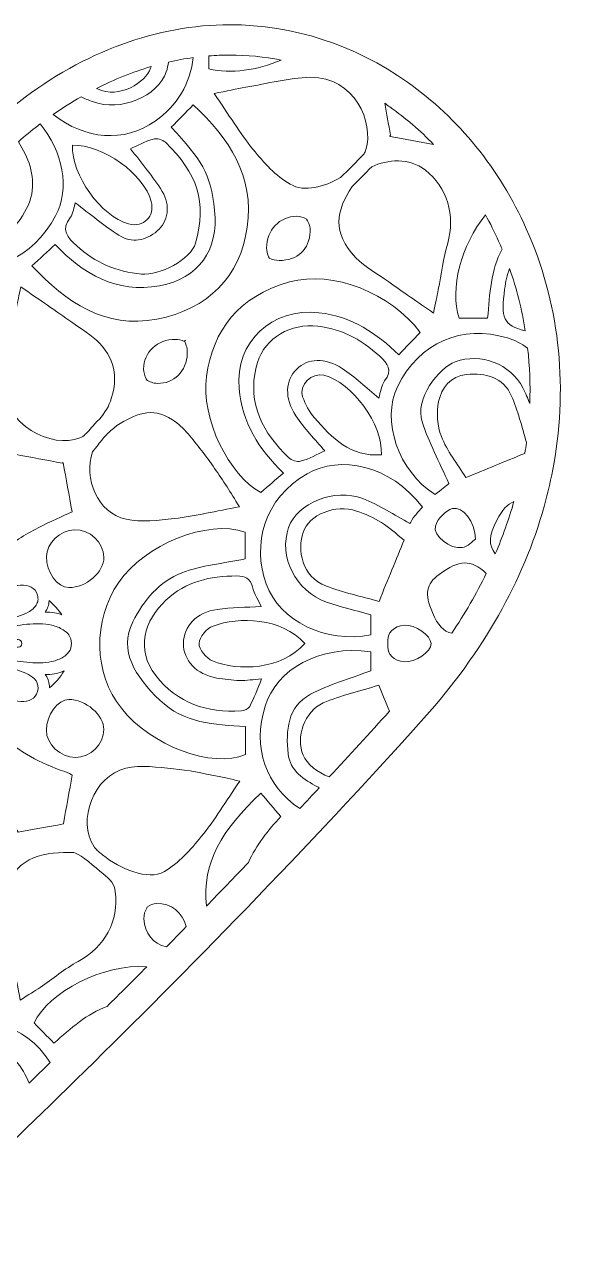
# Model space of a CAD drawing. Extents: x 49 to 10099, y -910 to -90.
# Drawn here: x 2881 to 3239, y -908 to -92 of the extents above; entities that cross this region are included whole.
import ezdxf

# ---------------------------------------------------------------- set-up
doc = ezdxf.new("R2010")
doc.units = 0
doc.header["$MEASUREMENT"] = 0
doc.layers.add('Layer 1', color=7, linetype='Continuous')

# ---------------------------------------------------------------- blocks, each defined once
blk = doc.blocks.new('block 2')
at = {"layer": 'Layer 1', "lineweight": 0}
for points, knots in [([(3211.48, -226.33), (3193.85, -186.9), (3166.75, -153.49), (3133.11, -129.71), (3098.04, -104.91), (3057.53, -91.8), (3015.95, -91.8), (2968.05, -91.8), (2920.03, -109.39), (2877.06, -142.66), (2844.36, -167.98), (2814.49, -202.19), (2788, -244.61), (2761.52, -202.2), (2731.66, -168), (2698.95, -142.67), (2655.98, -109.4), (2607.95, -91.81), (2560.04, -91.8), (2518.47, -91.8), (2477.96, -104.91), (2442.9, -129.69), (2409.25, -153.47), (2382.15, -186.88), (2364.52, -226.31), (2343.14, -274.13), (2336.87, -327.84), (2346.41, -381.63), (2356.97, -441.15), (2385.77, -497.53), (2432, -549.22), (2585.89, -721.22), (2762.96, -885.08), (2764.74, -886.72), (2764.74, -886.72), (2788.01, -908.2), (2788.01, -908.2), (2788.01, -908.2), (2811.28, -886.71), (2811.28, -886.71), (2813.05, -885.08), (2990.13, -721.22), (3144.01, -549.22), (3182.92, -505.72), (3209.48, -458.9), (3223.2, -409.67), (3223.21, -409.68), (3223.21, -409.68), (3223.22, -409.68), (3223.22, -409.66), (3223.22, -409.65), (3223.21, -409.63), (3225.79, -400.39), (3227.92, -391.06), (3229.59, -381.65), (3239.12, -327.86), (3232.86, -274.15), (3211.48, -226.33)], [0, 0, 0, 0, 1, 1, 1, 2, 2, 2, 3, 3, 3, 4, 4, 4, 5, 5, 5, 6, 6, 6, 7, 7, 7, 8, 8, 8, 9, 9, 9, 10, 10, 10, 11, 11, 11, 12, 12, 12, 13, 13, 13, 14, 14, 14, 15, 15, 15, 16, 16, 16, 17, 17, 17, 18, 18, 18, 19, 19, 19, 19]), ([(2917.89, -139.29), (2920.37, -140.49), (2922.87, -141.59), (2925.42, -142.53), (2944.23, -149.52), (2968.42, -139.02), (2974.06, -122.82), (2974.79, -120.73), (2975.27, -118.58), (2975.56, -116.42), (2980.97, -115.18), (2986.39, -114.2), (2991.83, -113.46), (2990.06, -130.2), (2981.16, -145.45), (2966.69, -155.45), (2946.1, -169.69), (2920.82, -167.78), (2899.5, -150.98), (2905.55, -146.75), (2911.68, -142.85), (2917.89, -139.29)], [0, 0, 0, 0, 1, 1, 1, 2, 2, 2, 3, 3, 3, 4, 4, 4, 5, 5, 5, 6, 6, 6, 7, 7, 7, 7]), ([(3002.14, -112.36), (3006.74, -112), (3011.35, -111.8), (3015.95, -111.8), (3027.37, -111.8), (3038.69, -112.91), (3049.83, -115.08), (3034.09, -121.83), (3016.64, -124.44), (3002.14, -120.91), (3002.14, -120.91), (3002.14, -112.36), (3002.14, -112.36)], [0, 0, 0, 0, 1, 1, 1, 2, 2, 2, 3, 3, 3, 4, 4, 4, 4]), ([(2964.04, -119.43), (2963.94, -119.75), (2963.85, -120.08), (2963.75, -120.39), (2960.75, -129.58), (2943.06, -141.17), (2928.64, -134.03), (2928.46, -133.94), (2928.29, -133.85), (2928.12, -133.76), (2939.9, -127.78), (2951.91, -122.99), (2964.04, -119.43)], [0, 0, 0, 0, 1, 1, 1, 2, 2, 2, 3, 3, 3, 4, 4, 4, 4]), ([(3105.66, -174.21), (3105.36, -175.17), (3104.99, -176.11), (3104.56, -177.03), (3099.4, -182.27), (3094.19, -187.47), (3088.95, -192.64), (3077.92, -198.72), (3065.58, -202.53), (3055.78, -197.01), (3046.3, -191.68), (3038.4, -182.71), (3031.36, -174.09), (3022.46, -163.19), (3015.17, -150.99), (3005.69, -137.17), (3014.17, -135.49), (3020.29, -134.13), (3026.47, -133.08), (3040.67, -130.68), (3054.86, -126.71), (3069.1, -126.48), (3098.38, -126), (3111.19, -156.48), (3105.66, -174.21)], [0, 0, 0, 0, 1, 1, 1, 2, 2, 2, 3, 3, 3, 4, 4, 4, 5, 5, 5, 6, 6, 6, 7, 7, 7, 8, 8, 8, 8]), ([(3027.45, -225.38), (3022.85, -257.79), (3001.55, -279.67), (2967.76, -286.05), (2933.54, -292.52), (2908.35, -275.04), (2885.39, -250.89), (2890.76, -245.95), (2895.71, -241.4), (2900.76, -236.77), (2919.44, -256.23), (2941.04, -269.23), (2969.71, -263.98), (2995.45, -259.26), (3008.68, -240.52), (3005.97, -214.25), (3003.43, -189.53), (2997.3, -180.9), (2977.36, -159.41), (2982.25, -154.42), (2986.73, -149.84), (2991.84, -144.63), (3015.78, -166.74), (3032.22, -191.78), (3027.45, -225.38)], [0, 0, 0, 0, 1, 1, 1, 2, 2, 2, 3, 3, 3, 4, 4, 4, 5, 5, 5, 6, 6, 6, 7, 7, 7, 8, 8, 8, 8]), ([(3121.57, -146.04), (3131.88, -153.33), (3141.5, -161.64), (3150.38, -170.81), (3140.91, -169.05), (3131.65, -167.33), (3121.8, -165.5), (3121.8, -165.5), (3121.5, -165.21), (3121.5, -165.21), (3121.5, -165.21), (3121.99, -164.72), (3121.99, -164.72), (3120.63, -157.41), (3119.34, -150.39), (3118.09, -143.64), (3119.25, -144.43), (3120.41, -145.22), (3121.57, -146.04)], [0, 0, 0, 0, 1, 1, 1, 2, 2, 2, 3, 3, 3, 4, 4, 4, 5, 5, 5, 6, 6, 6, 6]), ([(2825.7, -224.7), (2835.04, -234.26), (2848.16, -234.59), (2861.8, -233.28), (2870.29, -232.47), (2883.28, -215.07), (2885.34, -203.65), (2887.72, -190.47), (2882.94, -179.46), (2876.58, -168.95), (2880.77, -165.3), (2885.01, -161.8), (2889.31, -158.47), (2889.85, -158.05), (2890.39, -157.65), (2890.93, -157.24), (2905.95, -175.16), (2910.71, -199.65), (2901.06, -217.83), (2886.1, -246.02), (2858.62, -258.17), (2827.85, -247.91), (2823.04, -246.31), (2818.52, -243.83), (2814.42, -240.64), (2818.12, -235.16), (2821.88, -229.85), (2825.7, -224.7)], [0, 0, 0, 0, 1, 1, 1, 2, 2, 2, 3, 3, 3, 4, 4, 4, 5, 5, 5, 6, 6, 6, 7, 7, 7, 8, 8, 8, 9, 9, 9, 9]), ([(2914.01, -209.29), (2924.01, -216.79), (2932.99, -224.34), (2942.78, -230.62), (2951.43, -236.16), (2960.52, -234.33), (2968.13, -227.82), (2975.25, -221.72), (2977.07, -211.03), (2971.4, -201.73), (2965.36, -191.83), (2957.6, -182.98), (2950.54, -173.6), (2954.64, -171.76), (2959.83, -168.87), (2965.39, -167.22), (2967.72, -166.53), (2971.66, -167.61), (2973.47, -169.34), (2994.66, -189.76), (3001.05, -208.9), (2993.36, -235.81), (2990.28, -246.57), (2969.62, -257.49), (2957.65, -256.34), (2941.32, -254.76), (2927.14, -248.76), (2915, -237.67), (2909.05, -232.25), (2904.32, -227.21), (2910.84, -218.85), (2912.96, -216.13), (2913.19, -211.93), (2914.01, -209.29)], [0, 0, 0, 0, 1, 1, 1, 2, 2, 2, 3, 3, 3, 4, 4, 4, 5, 5, 5, 6, 6, 6, 7, 7, 7, 8, 8, 8, 9, 9, 9, 10, 10, 10, 11, 11, 11, 11]), ([(2912.22, -171.27), (2932.23, -170.69), (2959.46, -190.43), (2964.12, -208.37), (2966.7, -218.29), (2959.11, -225.84), (2949.23, -223.16), (2931.05, -218.22), (2911.39, -191.06), (2912.22, -171.27)], [0, 0, 0, 0, 1, 1, 1, 2, 2, 2, 3, 3, 3, 3]), ([(3120.9, -261.5), (3113.54, -256.28), (3105.29, -251.86), (3099.11, -245.47), (3083, -228.82), (3086.16, -214.56), (3096.63, -198.5), (3100.97, -194.2), (3105.28, -189.88), (3109.57, -185.53), (3120.16, -180.7), (3133.98, -179.15), (3144.9, -187.66), (3159.38, -198.93), (3164.79, -217.97), (3159.65, -235.91), (3156.79, -245.9), (3155.5, -256.33), (3153.46, -266.56), (3152.55, -271.1), (3151.53, -275.61), (3150.17, -282.01), (3139.57, -274.59), (3130.2, -268.09), (3120.9, -261.5)], [0, 0, 0, 0, 1, 1, 1, 2, 2, 2, 3, 3, 3, 4, 4, 4, 5, 5, 5, 6, 6, 6, 7, 7, 7, 8, 8, 8, 8]), ([(3040.24, -239.12), (3040.26, -227.25), (3048.77, -218.22), (3060, -218.15), (3062.27, -218.14), (3064.52, -218.86), (3066.59, -220.12), (3066.59, -220.12), (3066.59, -220.11), (3066.59, -220.11), (3068.21, -222.59), (3069.1, -225.36), (3068.98, -228.18), (3068.46, -240.04), (3060.63, -247.36), (3048.5, -247.32), (3046.29, -247.31), (3044.04, -246.75), (3041.89, -245.83), (3041.89, -245.65), (3041.9, -245.46), (3041.88, -245.28), (3041.88, -245.28), (3041.39, -245.31), (3041.39, -245.31), (3041.39, -245.31), (3041.6, -245.11), (3041.6, -245.11), (3040.75, -243.11), (3040.24, -241.07), (3040.24, -239.12)], [0, 0, 0, 0, 1, 1, 1, 2, 2, 2, 3, 3, 3, 4, 4, 4, 5, 5, 5, 6, 6, 6, 7, 7, 7, 8, 8, 8, 9, 9, 9, 10, 10, 10, 10]), ([(3184.58, -217.22), (3187.68, -222.83), (3190.58, -228.58), (3193.22, -234.49), (3194.03, -236.29), (3194.8, -238.1), (3195.56, -239.92), (3187.88, -253.55), (3187.4, -269.46), (3185.99, -285.37), (3185.99, -285.37), (3167.25, -285.37), (3167.25, -285.37), (3160.76, -266.09), (3168.5, -237.31), (3184.58, -217.22)], [0, 0, 0, 0, 1, 1, 1, 2, 2, 2, 3, 3, 3, 4, 4, 4, 5, 5, 5, 5]), ([(3197.18, -266.18), (3197.79, -261.32), (3198.89, -256.84), (3200.44, -252.66), (3205.11, -265.98), (3208.57, -279.7), (3210.82, -293.7), (3195.92, -290.04), (3194.79, -285.31), (3197.18, -266.18)], [0, 0, 0, 0, 1, 1, 1, 2, 2, 2, 3, 3, 3, 3]), ([(3074.67, -281.77), (3043.96, -278.32), (3019.22, -301.12), (3022.07, -331.7), (3024.2, -354.42), (3034.95, -371.68), (3051.31, -387.55), (3046.34, -391.81), (3041.48, -395.99), (3036.36, -400.39), (3015.64, -389.32), (2996.61, -351.53), (3000.61, -323.84), (3005.03, -293.21), (3021.22, -271.11), (3055.36, -261.5), (3083.75, -253.51), (3122.34, -268.84), (3141.46, -294.85), (3136.8, -299.7), (3132.2, -304.48), (3127.41, -309.47), (3112.74, -295.59), (3096.89, -284.27), (3074.67, -281.77)], [0, 0, 0, 0, 1, 1, 1, 2, 2, 2, 3, 3, 3, 4, 4, 4, 5, 5, 5, 6, 6, 6, 7, 7, 7, 8, 8, 8, 8]), ([(2937.22, -340.17), (2935.42, -345.02), (2932.38, -349.81), (2928.59, -353.32), (2928.24, -353.64), (2926.41, -355.81), (2926.07, -356.15), (2923.89, -358.31), (2923.87, -359.08), (2921.72, -360.95), (2921.34, -361.27), (2920.97, -361.61), (2920.63, -361.99), (2919.68, -363.05), (2918.49, -363.88), (2917.16, -364.41), (2898.69, -371.75), (2866.28, -356.04), (2867.28, -328.11), (2867.79, -313.83), (2871.56, -299.65), (2873.98, -285.45), (2875.03, -279.29), (2876.39, -273.18), (2878.09, -264.65), (2890.8, -273.47), (2901.33, -280.67), (2911.74, -288.05), (2917.99, -292.48), (2924.8, -296.47), (2930.04, -301.92), (2941.42, -313.76), (2941.83, -327.71), (2937.22, -340.17)], [0, 0, 0, 0, 1, 1, 1, 2, 2, 2, 3, 3, 3, 4, 4, 4, 5, 5, 5, 6, 6, 6, 7, 7, 7, 8, 8, 8, 9, 9, 9, 10, 10, 10, 11, 11, 11, 11]), ([(3118.05, -326.81), (3115.72, -329.77), (3115.42, -334.32), (3114.2, -338.12), (3105.74, -331.14), (3098.48, -324.01), (3090.13, -318.55), (3078.92, -311.2), (3067.2, -311.97), (3060.08, -318.93), (3052.63, -326.21), (3051.79, -338.07), (3059.49, -349.79), (3064.96, -358.11), (3072.16, -365.3), (3078.54, -372.94), (3073.66, -375.14), (3068.36, -378.12), (3062.68, -379.81), (3060.44, -380.48), (3056.62, -379.07), (3054.76, -377.3), (3037.8, -361.05), (3027.66, -342.1), (3033.25, -317.7), (3037.15, -300.7), (3052.99, -289.56), (3070.74, -290.5), (3088.15, -291.43), (3102.41, -298.91), (3114.89, -310.55), (3119.94, -315.26), (3123.64, -319.67), (3118.05, -326.81)], [0, 0, 0, 0, 1, 1, 1, 2, 2, 2, 3, 3, 3, 4, 4, 4, 5, 5, 5, 6, 6, 6, 7, 7, 7, 8, 8, 8, 9, 9, 9, 10, 10, 10, 11, 11, 11, 11]), ([(3213.76, -341.74), (3212.4, -338.21), (3210.95, -334.76), (3209.26, -331.44), (3201.19, -315.51), (3181.33, -308.05), (3164.61, -314.16), (3153.79, -318.13), (3137.72, -338.59), (3142.78, -353.86), (3147.26, -367.41), (3154.07, -380.18), (3160.37, -394.47), (3158.83, -395.73), (3155.08, -398.8), (3151.41, -401.8), (3126.94, -386.47), (3115.74, -352.54), (3126.55, -330.57), (3140.97, -301.29), (3169.17, -289.32), (3199.01, -298.41), (3203.82, -299.87), (3208.3, -302.14), (3212.37, -305.06), (3213.73, -317.14), (3214.19, -329.39), (3213.76, -341.74)], [0, 0, 0, 0, 1, 1, 1, 2, 2, 2, 3, 3, 3, 4, 4, 4, 5, 5, 5, 6, 6, 6, 7, 7, 7, 8, 8, 8, 9, 9, 9, 9]), ([(2987.94, -308.58), (2987.41, -320.57), (2979.27, -328.7), (2968.11, -328.4), (2965.5, -328.33), (2963, -327.43), (2960.76, -325.94), (2960.76, -325.94), (2961.11, -325.59), (2961.11, -325.59), (2959.83, -323.48), (2959.07, -321.22), (2959.08, -318.97), (2959.14, -307.76), (2968.25, -299.25), (2980.1, -299.34), (2982.02, -299.35), (2984.05, -299.85), (2986.03, -300.68), (2986.03, -300.68), (2986.77, -299.93), (2986.77, -299.93), (2986.77, -299.93), (2986.77, -299.93), (2986.77, -299.93), (2986.77, -299.93), (2986.17, -300.54), (2986.17, -300.54), (2987.37, -303.15), (2988.06, -305.94), (2987.94, -308.58)], [0, 0, 0, 0, 1, 1, 1, 2, 2, 2, 3, 3, 3, 4, 4, 4, 5, 5, 5, 6, 6, 6, 7, 7, 7, 8, 8, 8, 9, 9, 9, 10, 10, 10, 10]), ([(3071.81, -351.18), (3068.37, -347.25), (3065.66, -342.25), (3064, -337.27), (3061.39, -329.4), (3070.04, -321.05), (3078.06, -323.05), (3096.58, -327.65), (3117.03, -355.41), (3115.91, -375.48), (3095.33, -377.07), (3083.33, -364.32), (3071.81, -351.18)], [0, 0, 0, 0, 1, 1, 1, 2, 2, 2, 3, 3, 3, 4, 4, 4, 4]), ([(3210.49, -374.59), (3196.89, -380.17), (3184.68, -385.17), (3171.56, -390.55), (3165.86, -381.29), (3159.18, -372.99), (3155.46, -363.53), (3152.72, -356.57), (3152.1, -347.7), (3153.68, -340.36), (3155.61, -331.43), (3161.46, -323.59), (3172.01, -322.54), (3184.65, -321.28), (3196.32, -324.26), (3201.72, -336.76), (3205.89, -346.43), (3208.52, -356.77), (3211.58, -367.33), (3211.25, -369.75), (3210.89, -372.17), (3210.49, -374.59)], [0, 0, 0, 0, 1, 1, 1, 2, 2, 2, 3, 3, 3, 4, 4, 4, 5, 5, 5, 6, 6, 6, 7, 7, 7, 7]), ([(2978.18, -352.4), (2985.77, -357.27), (2991.49, -365.38), (2997.29, -372.62), (3003.4, -380.25), (3008.67, -388.57), (3014.17, -396.68), (3016.78, -400.54), (3019.08, -404.61), (3022.27, -409.81), (3007.05, -412.64), (2993.29, -415.85), (2979.34, -417.56), (2968.86, -418.84), (2957.71, -420.19), (2947.63, -417.99), (2928.39, -413.8), (2919.52, -390.94), (2925.37, -373.54), (2926.69, -372.01), (2927.93, -370.41), (2929.15, -368.84), (2931.11, -366.32), (2933.14, -363.71), (2935.39, -361.48), (2937.28, -359.6), (2939.42, -357.89), (2941.55, -356.25), (2953.49, -349.02), (2963.93, -343.26), (2978.18, -352.4)], [0, 0, 0, 0, 1, 1, 1, 2, 2, 2, 3, 3, 3, 4, 4, 4, 5, 5, 5, 6, 6, 6, 7, 7, 7, 8, 8, 8, 9, 9, 9, 10, 10, 10, 10]), ([(2871.68, -380.88), (2872.53, -378.4), (2873.86, -376.09), (2874.29, -375.15), (2884.93, -377.16), (2895.08, -379.07), (2905.65, -381.06), (2905.65, -381.06), (2906.09, -380.62), (2906.09, -380.62), (2908.07, -391.59), (2909.95, -401.97), (2911.97, -413.09), (2905.78, -416), (2897.59, -419.54), (2889.66, -423.61), (2880.69, -428.22), (2872.43, -433.45), (2865.03, -439.43), (2864.49, -438.97), (2863.92, -438.53), (2863.29, -438.14), (2861.85, -437.29), (2860.25, -436.8), (2858.38, -436.63), (2855.67, -436.39), (2852.88, -436.99), (2850.14, -437.71), (2850.85, -434.96), (2851.46, -432.16), (2851.2, -429.47), (2850.97, -426.84), (2849.96, -424.56), (2848.21, -422.64), (2858.4, -410.78), (2866.22, -396.8), (2871.68, -380.88)], [0, 0, 0, 0, 1, 1, 1, 2, 2, 2, 3, 3, 3, 4, 4, 4, 5, 5, 5, 6, 6, 6, 7, 7, 7, 8, 8, 8, 9, 9, 9, 10, 10, 10, 11, 11, 11, 12, 12, 12, 12]), ([(3103.65, -404.4), (3085.06, -397.15), (3060.4, -407.37), (3054.77, -423.4), (3047.96, -442.8), (3059.18, -465.36), (3079.77, -472.67), (3088.88, -475.91), (3098.38, -478.06), (3108.86, -481.04), (3108.86, -481.04), (3108.86, -494.27), (3108.86, -494.27), (3079.61, -500.11), (3048.77, -485.31), (3039.95, -460.73), (3030.57, -434.58), (3038.47, -404.39), (3067.02, -388.01), (3088.59, -375.64), (3121.62, -381.86), (3143.05, -410.12), (3141.42, -411.92), (3139.54, -413.73), (3137.97, -415.78), (3136.55, -417.63), (3135.45, -419.73), (3134.76, -420.85), (3124.24, -415.19), (3114.42, -408.59), (3103.65, -404.4)], [0, 0, 0, 0, 1, 1, 1, 2, 2, 2, 3, 3, 3, 4, 4, 4, 5, 5, 5, 6, 6, 6, 7, 7, 7, 8, 8, 8, 9, 9, 9, 10, 10, 10, 10]), ([(3130.88, -431.83), (3125.61, -444.7), (3120.31, -457.67), (3114.35, -472.23), (3102.47, -468.86), (3090.68, -466.45), (3079.63, -462.15), (3062.88, -455.64), (3060.62, -438.13), (3064.27, -426.74), (3068.1, -414.77), (3085.68, -408.06), (3099.52, -412.59), (3105.26, -414.47), (3110.9, -417.06), (3116.05, -420.22), (3121.13, -423.33), (3125.53, -427.56), (3130.88, -431.83)], [0, 0, 0, 0, 1, 1, 1, 2, 2, 2, 3, 3, 3, 4, 4, 4, 5, 5, 5, 6, 6, 6, 6]), ([(3191.04, -440.79), (3186.47, -434.87), (3186.7, -429.11), (3192.06, -418.71), (3195.57, -411.91), (3199.03, -407.95), (3203.33, -406.4), (3200, -418), (3195.9, -429.47), (3191.04, -440.79)], [0, 0, 0, 0, 1, 1, 1, 2, 2, 2, 3, 3, 3, 3]), ([(3151.54, -422.53), (3152.79, -417.86), (3158.21, -412.18), (3162.8, -411.03), (3169.71, -409.3), (3177.72, -419.64), (3177.88, -431.12), (3175.94, -432.46), (3172.82, -436.26), (3169.22, -436.77), (3161.31, -437.91), (3149.83, -428.9), (3151.54, -422.53)], [0, 0, 0, 0, 1, 1, 1, 2, 2, 2, 3, 3, 3, 4, 4, 4, 4]), ([(2942.61, -459.87), (2959.97, -434.53), (3001.24, -417.96), (3026.03, -426.49), (3026.03, -426.49), (3026.03, -444.22), (3026.03, -444.22), (3011.62, -447.22), (2997.26, -448.39), (2984.37, -453.35), (2969.5, -459.07), (2959.06, -471.45), (2952.05, -485.79), (2942.74, -504.85), (2953.35, -521.52), (2969.85, -537.44), (2985.62, -552.65), (3005.83, -553.67), (3026.21, -554.68), (3026.21, -554.68), (3026.21, -573.32), (3026.21, -573.32), (3004.31, -582.62), (2964.21, -567.61), (2944.45, -542.74), (2926.21, -519.8), (2925.43, -484.93), (2942.61, -459.87)], [0, 0, 0, 0, 1, 1, 1, 2, 2, 2, 3, 3, 3, 4, 4, 4, 5, 5, 5, 6, 6, 6, 7, 7, 7, 8, 8, 8, 9, 9, 9, 9]), ([(2909.8, -463.08), (2902.22, -462.9), (2894.97, -452.91), (2895, -442.7), (2895.03, -433.9), (2904.19, -425.18), (2913.63, -424.97), (2923.79, -424.75), (2932.6, -433.05), (2932.9, -443.14), (2933.19, -452.87), (2921.05, -463.36), (2909.8, -463.08)], [0, 0, 0, 0, 1, 1, 1, 2, 2, 2, 3, 3, 3, 4, 4, 4, 4]), ([(3162.34, -493.25), (3156.81, -491.98), (3153.18, -488.14), (3149.56, -479.63), (3144.24, -467.11), (3145.33, -460.9), (3154, -454.44), (3167.31, -444.52), (3175.02, -444.36), (3185.08, -453.79), (3178.58, -467.17), (3170.99, -480.33), (3162.34, -493.25)], [0, 0, 0, 0, 1, 1, 1, 2, 2, 2, 3, 3, 3, 4, 4, 4, 4]), ([(3023.36, -544.52), (3000.97, -545.61), (2981.55, -539.86), (2967.12, -521.1), (2953.75, -503.71), (2959.58, -484.78), (2973.82, -471.41), (2987.06, -458.98), (3003.06, -455.47), (3020.52, -455.44), (3026.04, -455.43), (3029.3, -456.75), (3030.85, -462.57), (3032.1, -467.32), (3034.84, -471.67), (3036.63, -475.56), (3026.75, -476.17), (3017.09, -476.14), (3007.62, -477.48), (2994.1, -479.4), (2985.45, -488.7), (2985.37, -499.98), (2985.28, -511.24), (2993.99, -520.42), (3007.36, -522.78), (3012.34, -523.66), (3017.41, -524.24), (3022.45, -524.37), (3027, -524.48), (3031.57, -523.79), (3036.93, -523.4), (3034.12, -530.07), (3031.96, -536.01), (3029.07, -541.57), (3028.25, -543.15), (3025.36, -544.42), (3023.36, -544.52)], [0, 0, 0, 0, 1, 1, 1, 2, 2, 2, 3, 3, 3, 4, 4, 4, 5, 5, 5, 6, 6, 6, 7, 7, 7, 8, 8, 8, 9, 9, 9, 10, 10, 10, 11, 11, 11, 12, 12, 12, 12]), ([(2877.99, -461.55), (2880.75, -461.42), (2883.08, -461.84), (2884.94, -462.79), (2887.01, -463.82), (2888.42, -465.59), (2889.15, -468.04), (2889.49, -469.2), (2889.58, -470.41), (2889.42, -471.62), (2889.28, -472.69), (2888.91, -473.7), (2888.32, -474.64), (2887.25, -476.39), (2885.49, -477.96), (2883.09, -479.31), (2878.76, -481.74), (2873.36, -483.02), (2870.14, -483.78), (2870.14, -483.78), (2869.72, -483.88), (2869.72, -483.88), (2863.09, -485.42), (2856.38, -486.33), (2850.71, -487.01), (2850.71, -487.01), (2842, -487.98), (2842, -487.98), (2842.36, -486.81), (2842.77, -485.65), (2843.23, -484.5), (2851.29, -482.08), (2858.47, -479.72), (2865.24, -477.27), (2866.61, -476.79), (2867, -475.45), (2866.67, -474.43), (2866.29, -473.28), (2865.16, -472.69), (2863.98, -473.04), (2857.8, -474.84), (2851.71, -476.83), (2846, -478.82), (2847.7, -475.88), (2849.75, -473.03), (2852.16, -470.28), (2856.15, -468.27), (2860.19, -466.42), (2864.3, -464.89), (2867.25, -463.81), (2872.74, -461.79), (2877.99, -461.55), (2877.99, -461.55), (2877.99, -461.55), (2877.99, -461.55)], [0, 0, 0, 0, 1, 1, 1, 2, 2, 2, 3, 3, 3, 4, 4, 4, 5, 5, 5, 6, 6, 6, 7, 7, 7, 8, 8, 8, 9, 9, 9, 10, 10, 10, 11, 11, 11, 12, 12, 12, 13, 13, 13, 14, 14, 14, 15, 15, 15, 16, 16, 16, 17, 17, 17, 18, 18, 18, 18]), ([(2900.28, -479.7), (2898.36, -479.38), (2896.3, -479.24), (2894.15, -479.25), (2895.75, -477.18), (2896.64, -474.73), (2896.84, -471.81), (2896.84, -471.77), (2896.84, -471.72), (2896.84, -471.68), (2899.98, -474.61), (2902.94, -477.67), (2905.29, -481.05), (2903.75, -480.46), (2902.09, -480), (2900.28, -479.7)], [0, 0, 0, 0, 1, 1, 1, 2, 2, 2, 3, 3, 3, 4, 4, 4, 5, 5, 5, 5]), ([(2874.09, -511.4), (2874.09, -511.4), (2873.91, -511.38), (2873.91, -511.38), (2863.39, -510), (2852.75, -507.74), (2842.46, -505.55), (2841.85, -505.43), (2841.25, -505.3), (2840.64, -505.17), (2840.51, -504.18), (2840.42, -503.18), (2840.35, -502.2), (2853.96, -502.67), (2865.35, -502.74), (2876.45, -502.43), (2877.86, -502.39), (2878.78, -501.46), (2878.81, -500.02), (2878.79, -498.55), (2877.82, -497.5), (2876.45, -497.47), (2864.92, -497.16), (2853.02, -497.24), (2840.31, -497.69), (2840.36, -496.7), (2840.44, -495.7), (2840.57, -494.72), (2841.35, -494.55), (2842.14, -494.38), (2842.92, -494.21), (2853.05, -492.02), (2863.52, -489.75), (2873.88, -488.35), (2879.42, -487.58), (2884.85, -486.9), (2890.28, -487), (2893.35, -487.06), (2896.05, -487.37), (2898.54, -487.95), (2899.91, -488.27), (2901.24, -488.67), (2902.46, -489.15), (2903.74, -489.66), (2904.96, -490.28), (2906.1, -490.99), (2907.8, -492.04), (2909.01, -493.12), (2909.87, -494.35), (2910.92, -495.92), (2911.47, -497.84), (2911.51, -500.01), (2911.47, -502.24), (2910.95, -504.06), (2909.92, -505.58), (2908.84, -507.1), (2907.36, -508.13), (2906.19, -508.87), (2903.98, -510.25), (2901.51, -511.24), (2898.63, -511.88), (2896.15, -512.44), (2893.45, -512.73), (2890.37, -512.77), (2884.78, -512.83), (2879.1, -512.07), (2874.09, -511.4)], [0, 0, 0, 0, 1, 1, 1, 2, 2, 2, 3, 3, 3, 4, 4, 4, 5, 5, 5, 6, 6, 6, 7, 7, 7, 8, 8, 8, 9, 9, 9, 10, 10, 10, 11, 11, 11, 12, 12, 12, 13, 13, 13, 14, 14, 14, 15, 15, 15, 16, 16, 16, 17, 17, 17, 18, 18, 18, 19, 19, 19, 20, 20, 20, 21, 21, 21, 22, 22, 22, 22]), ([(3004.58, -511.52), (3000.48, -509.84), (2995.58, -503.85), (2995.66, -499.93), (2995.75, -495.93), (3000.74, -489.93), (3004.89, -488.46), (3022.29, -482.3), (3049.69, -482.61), (3065.45, -500.06), (3049.82, -517.38), (3021.48, -518.44), (3004.58, -511.52)], [0, 0, 0, 0, 1, 1, 1, 2, 2, 2, 3, 3, 3, 4, 4, 4, 4]), ([(3130.87, -512), (3124.03, -511.43), (3119.71, -507.6), (3120.07, -499.94), (3119.61, -492.36), (3124.32, -488.68), (3130.88, -487.98), (3138.29, -487.19), (3148.62, -494.88), (3148.64, -500.1), (3148.65, -505.48), (3138.65, -512.65), (3130.87, -512)], [0, 0, 0, 0, 1, 1, 1, 2, 2, 2, 3, 3, 3, 4, 4, 4, 4]), ([(3062.04, -608.94), (3039.67, -593.64), (3030.66, -569.02), (3039.27, -541.29), (3046.72, -517.31), (3074.89, -500.61), (3108.89, -505.5), (3108.89, -505.5), (3108.89, -517.93), (3108.89, -517.93), (3094.98, -523.26), (3081.31, -526.98), (3069.17, -533.53), (3053.83, -541.79), (3052.86, -557.46), (3054.43, -572.77), (3055.59, -584.16), (3065.09, -589.82), (3073.76, -594.55), (3074.16, -594.76), (3074.55, -594.96), (3074.93, -595.16), (3070.63, -599.77), (3066.33, -604.37), (3062.04, -608.94)], [0, 0, 0, 0, 1, 1, 1, 2, 2, 2, 3, 3, 3, 4, 4, 4, 5, 5, 5, 6, 6, 6, 7, 7, 7, 8, 8, 8, 8]), ([(2848.85, -526.29), (2847.7, -524.5), (2846.69, -522.72), (2845.77, -520.94), (2851.6, -522.95), (2857.83, -524.97), (2864.13, -526.78), (2865.29, -527.12), (2866.38, -526.55), (2866.74, -525.44), (2867.08, -524.37), (2866.61, -522.98), (2865.25, -522.5), (2858.48, -520.08), (2851.31, -517.75), (2843.28, -515.37), (2842.84, -514.21), (2842.45, -513.05), (2842.11, -511.9), (2845, -512.2), (2847.88, -512.51), (2850.76, -512.84), (2856.46, -513.51), (2863.19, -514.39), (2869.8, -515.9), (2869.8, -515.9), (2870.22, -516), (2870.22, -516), (2873.44, -516.75), (2878.83, -518.01), (2883.18, -520.43), (2886.82, -522.44), (2890.82, -526.02), (2889.26, -531.68), (2888.52, -534.15), (2887.11, -535.92), (2885.05, -536.94), (2883.18, -537.9), (2880.84, -538.32), (2878.11, -538.19), (2872.85, -537.97), (2867.34, -535.97), (2864.39, -534.89), (2859.67, -533.16), (2855.04, -531.01), (2850.49, -528.67), (2849.92, -527.9), (2849.37, -527.1), (2848.85, -526.29)], [0, 0, 0, 0, 1, 1, 1, 2, 2, 2, 3, 3, 3, 4, 4, 4, 5, 5, 5, 6, 6, 6, 7, 7, 7, 8, 8, 8, 9, 9, 9, 10, 10, 10, 11, 11, 11, 12, 12, 12, 13, 13, 13, 14, 14, 14, 15, 15, 15, 16, 16, 16, 16]), ([(2897.02, -527.89), (2896.81, -524.99), (2895.89, -522.54), (2894.23, -520.45), (2896.39, -520.46), (2898.43, -520.31), (2900.35, -519.98), (2901.84, -519.73), (2903.27, -519.37), (2904.62, -518.9), (2905.32, -518.66), (2906, -518.38), (2906.66, -518.07), (2904.27, -522.09), (2901.05, -525.89), (2897.04, -529.3), (2897.05, -528.83), (2897.05, -528.36), (2897.02, -527.89)], [0, 0, 0, 0, 1, 1, 1, 2, 2, 2, 3, 3, 3, 4, 4, 4, 5, 5, 5, 6, 6, 6, 6]), ([(3081.55, -588.05), (3073.74, -585.25), (3066.76, -579.34), (3064.33, -573.74), (3059.26, -562.11), (3065.14, -544.63), (3077.59, -539.21), (3089.07, -534.22), (3101.51, -531.46), (3114.19, -527.51), (3116.62, -533.46), (3118.93, -539.11), (3121.2, -544.68), (3108.08, -559.25), (3094.82, -573.74), (3081.55, -588.05)], [0, 0, 0, 0, 1, 1, 1, 2, 2, 2, 3, 3, 3, 4, 4, 4, 5, 5, 5, 5]), ([(2895, -557.17), (2895.08, -547.21), (2902.59, -536.95), (2909.84, -536.89), (2920.77, -536.81), (2932.95, -547.28), (2932.91, -556.73), (2932.87, -566.55), (2924.19, -575.09), (2914.14, -575.19), (2904.41, -575.28), (2894.93, -566.36), (2895, -557.17)], [0, 0, 0, 0, 1, 1, 1, 2, 2, 2, 3, 3, 3, 4, 4, 4, 4]), ([(2847.65, -578.05), (2848.5, -577.25), (2849.26, -576.35), (2849.93, -575.29), (2850.77, -573.85), (2851.26, -572.25), (2851.44, -570.38), (2851.67, -567.67), (2851.07, -564.88), (2850.36, -562.14), (2853.1, -562.84), (2855.91, -563.45), (2858.59, -563.19), (2860.98, -562.99), (2863.08, -562.15), (2864.88, -560.7), (2876.99, -571.19), (2891.09, -579.15), (2907.17, -584.49), (2909.35, -585.22), (2911.35, -586.47), (2912.11, -586.84), (2910.12, -597.63), (2908.21, -607.96), (2906.2, -618.9), (2906.2, -618.9), (2906.31, -619.02), (2906.31, -619.02), (2895.41, -621), (2885.62, -622.79), (2876.42, -624.47), (2867.32, -609.55), (2858.9, -592.72), (2847.65, -578.05)], [0, 0, 0, 0, 1, 1, 1, 2, 2, 2, 3, 3, 3, 4, 4, 4, 5, 5, 5, 6, 6, 6, 7, 7, 7, 8, 8, 8, 9, 9, 9, 10, 10, 10, 11, 11, 11, 11]), ([(2929.26, -637.1), (2928.36, -636.25), (2927.55, -635.38), (2926.82, -634.5), (2926.64, -634.29), (2926.51, -634.14), (2926.45, -634.06), (2915.17, -616.93), (2925.99, -587.45), (2947.45, -582.27), (2957.33, -579.88), (2968.43, -581.7), (2978.88, -582.64), (2988.55, -583.52), (2998.1, -585.72), (3007.68, -587.48), (3011.92, -588.25), (3016.11, -589.37), (3022.5, -590.82), (3013.28, -604.32), (3006.02, -616.52), (2997.17, -627.41), (2990.14, -636.04), (2982.24, -644.95), (2972.8, -650.39), (2961.82, -656.7), (2943.78, -648.57), (2932.08, -639.5), (2930.76, -638.48), (2930.43, -638.29), (2929.26, -637.1)], [0, 0, 0, 0, 1, 1, 1, 2, 2, 2, 3, 3, 3, 4, 4, 4, 5, 5, 5, 6, 6, 6, 7, 7, 7, 8, 8, 8, 9, 9, 9, 10, 10, 10, 10]), ([(3028.27, -644.5), (3018.94, -654.24), (3009.68, -663.82), (3000.53, -673.22), (2997.79, -643.98), (3010.5, -623.46), (3036.39, -598.7), (3040.68, -603.74), (3044.98, -608.81), (3049.51, -614.14), (3041.25, -623.15), (3033.43, -632.82), (3028.27, -644.5)], [0, 0, 0, 0, 1, 1, 1, 2, 2, 2, 3, 3, 3, 4, 4, 4, 4]), ([(2869.52, -660.73), (2874.77, -640.57), (2895.3, -637.11), (2913.08, -637.93), (2915.67, -638.05), (2924.01, -644.62), (2930.23, -650.11), (2935.65, -654.89), (2939.37, -656.32), (2940.37, -663.47), (2940.38, -663.52), (2940.38, -663.56), (2940.39, -663.61), (2943.04, -683.16), (2933.66, -699.97), (2915.96, -709.73), (2907.12, -714.61), (2899.25, -721.21), (2890.87, -726.94), (2887.31, -729.38), (2883.58, -731.58), (2877.76, -735.26), (2874.81, -719.08), (2871.68, -705.28), (2869.94, -691.3), (2868.69, -681.19), (2867.04, -670.26), (2869.52, -660.73)], [0, 0, 0, 0, 1, 1, 1, 2, 2, 2, 3, 3, 3, 4, 4, 4, 5, 5, 5, 6, 6, 6, 7, 7, 7, 8, 8, 8, 9, 9, 9, 9]), ([(2974.16, -700.14), (2965.33, -698.14), (2959.68, -691.3), (2959.32, -681.53), (2959.22, -678.96), (2960.02, -676.45), (2961.45, -674.16), (2961.45, -674.16), (2961.2, -673.91), (2961.2, -673.91), (2963.28, -672.54), (2965.53, -671.69), (2967.83, -671.56), (2977.08, -671.07), (2984.99, -677.59), (2987.29, -686.78), (2982.88, -691.28), (2978.5, -695.74), (2974.16, -700.14)], [0, 0, 0, 0, 1, 1, 1, 2, 2, 2, 3, 3, 3, 4, 4, 4, 5, 5, 5, 6, 6, 6, 6]), ([(2935.08, -739.41), (2921.86, -744.31), (2911.19, -753.66), (2900.01, -763.76), (2895.36, -758.98), (2891.11, -754.62), (2886.89, -750.28), (2896.69, -729.77), (2932.62, -711.13), (2961.2, -713.25), (2952.29, -722.23), (2943.57, -730.96), (2935.08, -739.41)], [0, 0, 0, 0, 1, 1, 1, 2, 2, 2, 3, 3, 3, 4, 4, 4, 4]), ([(2883.65, -790.05), (2879.53, -779.44), (2871.03, -769.26), (2863.18, -767.26), (2842.02, -761.86), (2822.65, -771.84), (2815.09, -792.65), (2811.8, -801.72), (2809.68, -811.22), (2806.72, -821.59), (2806.72, -821.59), (2793.45, -821.59), (2793.45, -821.59), (2786.85, -794.18), (2802.44, -761.75), (2826.07, -753.08), (2851.7, -743.67), (2880.53, -750.19), (2897.6, -776.42), (2892.83, -781.1), (2888.17, -785.65), (2883.65, -790.05)], [0, 0, 0, 0, 1, 1, 1, 2, 2, 2, 3, 3, 3, 4, 4, 4, 5, 5, 5, 6, 6, 6, 7, 7, 7, 7])]:
    blk.add_open_spline(points, degree=3, knots=knots, dxfattribs=at)

msp = doc.modelspace()

# ---------------------------------------------------------------- block references
at = {"layer": 'Layer 1'}
msp.add_blockref('block 2', (0, 0), dxfattribs=at)

doc.saveas('drawing.dxf')
